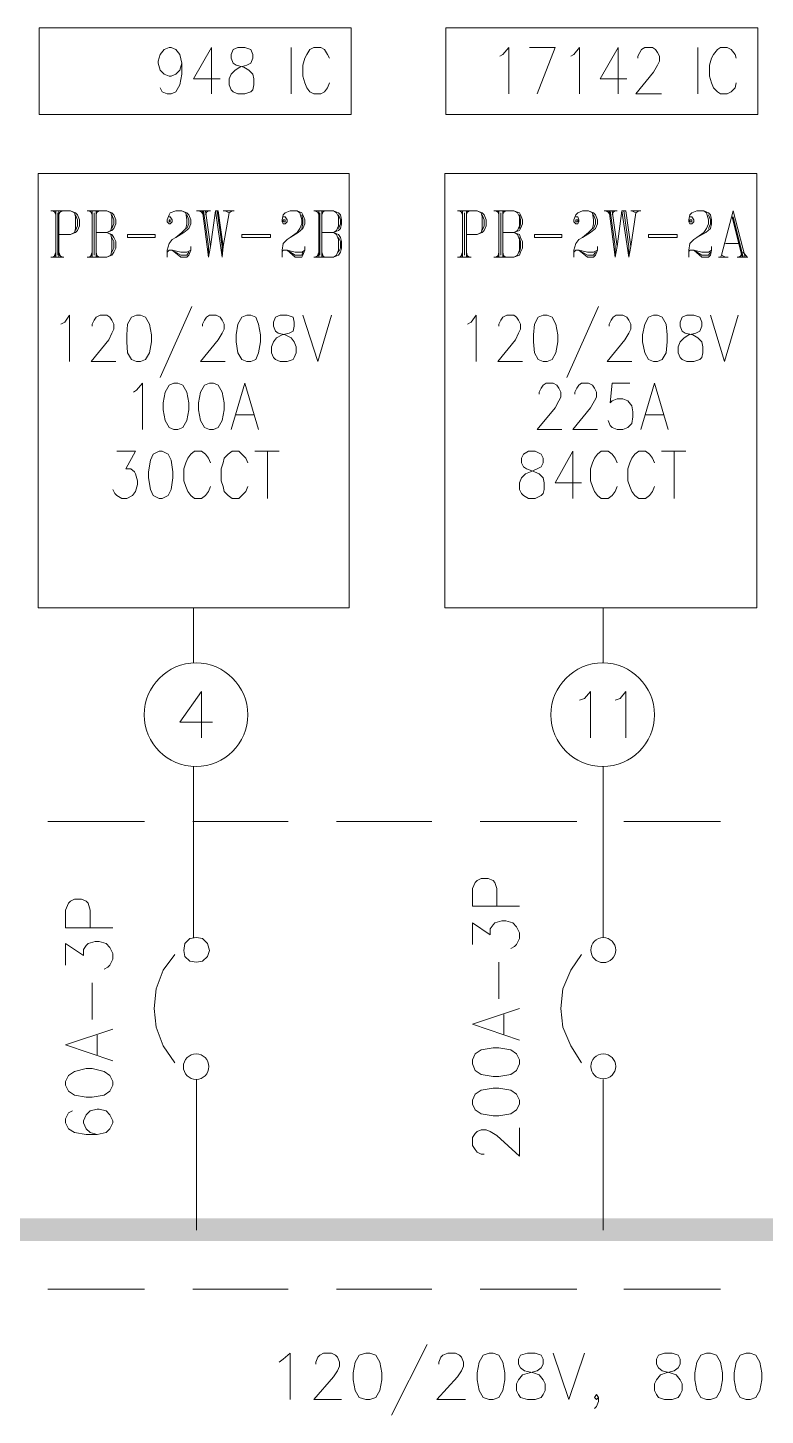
# Model space of a CAD drawing. Header units: inches. Extents: x 0.9 to 46, y 0.8 to 32.4.
# Drawn here: x 11.702 to 12.951, y 13.931 to 16.28 of the extents above; entities that cross this region are included whole.
import ezdxf

# ---------------------------------------------------------------- set-up
doc = ezdxf.new("R2010")
doc.units = ezdxf.units.IN
doc.header["$MEASUREMENT"] = 0
doc.layers.add('PDF_Geometry', color=7, linetype='Continuous')
doc.layers.add('PDF_Solid Fills', color=7, linetype='Continuous')

msp = doc.modelspace()

# ---------------------------------------------------------------- linework, layer by layer
at = {"layer": 'PDF_Geometry', "lineweight": 9}
for points in [[(11.7215, 16.2797), (12.2498, 16.2797), (12.2498, 16.1331), (11.7215, 16.1331)], [(12.4098, 16.2797), (12.9381, 16.2797), (12.9381, 16.1331), (12.4098, 16.1331)], [(12.0581, 16.2464), (12.0498, 16.243), (12.0464, 16.2347), (12.0464, 16.228), (12.0498, 16.2197), (12.0548, 16.2164), (12.0681, 16.213), (12.0764, 16.208), (12.0831, 16.2014), (12.0848, 16.193), (12.0848, 16.183), (12.0831, 16.1747), (12.0798, 16.1714), (12.0698, 16.1681), (12.0581, 16.1681), (12.0498, 16.1714), (12.0464, 16.1747), (12.0431, 16.183), (12.0431, 16.193), (12.0464, 16.2014), (12.0531, 16.208), (12.0614, 16.213), (12.0731, 16.2164), (12.0798, 16.2197), (12.0831, 16.228), (12.0831, 16.2347), (12.0798, 16.243), (12.0698, 16.2464)], [(11.7198, 16.033), (11.7198, 15.2981), (12.2464, 15.2981), (12.2464, 16.033)], [(12.4081, 16.033), (12.4081, 15.2981), (12.9364, 15.2981), (12.9364, 16.033)], [(11.9414, 15.9514), (11.9431, 15.9514), (11.9431, 15.9547), (11.9414, 15.9547)], [(12.1348, 15.9514), (12.1381, 15.9514), (12.1381, 15.9547), (12.1348, 15.9547)], [(12.6298, 15.9514), (12.6331, 15.9514), (12.6331, 15.9547), (12.6298, 15.9547)], [(12.8231, 15.9514), (12.8264, 15.9514), (12.8264, 15.9547), (12.8231, 15.9547)], [(11.9181, 15.9247), (11.8714, 15.9247), (11.8714, 15.9297), (11.9181, 15.9297)], [(12.1131, 15.9247), (12.0648, 15.9247), (12.0648, 15.9297), (12.1131, 15.9297)], [(12.6065, 15.9247), (12.5598, 15.9247), (12.5598, 15.9297), (12.6065, 15.9297)], [(12.8014, 15.9247), (12.7531, 15.9247), (12.7531, 15.9297), (12.8014, 15.9297)], [(11.8864, 15.793), (11.8781, 15.7897), (11.8714, 15.778), (11.8698, 15.7597), (11.8698, 15.748), (11.8714, 15.7297), (11.8781, 15.7181), (11.8864, 15.7147), (11.8931, 15.7147), (11.9015, 15.7181), (11.9081, 15.7297), (11.9115, 15.748), (11.9115, 15.7597), (11.9081, 15.778), (11.9015, 15.7897), (11.8931, 15.793)], [(12.0731, 15.793), (12.0648, 15.7897), (12.0581, 15.778), (12.0548, 15.7597), (12.0548, 15.748), (12.0581, 15.7297), (12.0648, 15.7181), (12.0731, 15.7147), (12.0798, 15.7147), (12.0881, 15.7181), (12.0931, 15.7297), (12.0964, 15.748), (12.0964, 15.7597), (12.0931, 15.778), (12.0881, 15.7897), (12.0798, 15.793)], [(12.1298, 15.793), (12.1215, 15.7897), (12.1181, 15.7814), (12.1181, 15.7747), (12.1215, 15.7664), (12.1264, 15.763), (12.1381, 15.7597), (12.1481, 15.7547), (12.1531, 15.748), (12.1565, 15.7397), (12.1565, 15.7297), (12.1531, 15.7214), (12.1514, 15.7181), (12.1414, 15.7147), (12.1298, 15.7147), (12.1215, 15.7181), (12.1181, 15.7214), (12.1148, 15.7297), (12.1148, 15.7397), (12.1181, 15.748), (12.1231, 15.7547), (12.1331, 15.7597), (12.1448, 15.763), (12.1514, 15.7664), (12.1531, 15.7747), (12.1531, 15.7814), (12.1514, 15.7897), (12.1414, 15.793)], [(12.5748, 15.793), (12.5664, 15.7897), (12.5598, 15.778), (12.5581, 15.7597), (12.5581, 15.748), (12.5598, 15.7297), (12.5664, 15.7181), (12.5748, 15.7147), (12.5814, 15.7147), (12.5898, 15.7181), (12.5964, 15.7297), (12.5998, 15.748), (12.5998, 15.7597), (12.5964, 15.778), (12.5898, 15.7897), (12.5814, 15.793)], [(12.7614, 15.793), (12.7531, 15.7897), (12.7465, 15.778), (12.7431, 15.7597), (12.7431, 15.748), (12.7465, 15.7297), (12.7531, 15.7181), (12.7614, 15.7147), (12.7681, 15.7147), (12.7764, 15.7181), (12.7831, 15.7297), (12.7848, 15.748), (12.7848, 15.7597), (12.7831, 15.778), (12.7764, 15.7897), (12.7681, 15.793)], [(12.8181, 15.793), (12.8098, 15.7897), (12.8064, 15.7814), (12.8064, 15.7747), (12.8098, 15.7664), (12.8148, 15.763), (12.8281, 15.7597), (12.8364, 15.7547), (12.8431, 15.748), (12.8448, 15.7397), (12.8448, 15.7297), (12.8431, 15.7214), (12.8398, 15.7181), (12.8298, 15.7147), (12.8181, 15.7147), (12.8098, 15.7181), (12.8064, 15.7214), (12.8031, 15.7297), (12.8031, 15.7397), (12.8064, 15.748), (12.8131, 15.7547), (12.8214, 15.7597), (12.8331, 15.763), (12.8398, 15.7664), (12.8431, 15.7747), (12.8431, 15.7814), (12.8398, 15.7897), (12.8298, 15.793)], [(11.9498, 15.678), (11.9414, 15.6747), (11.9348, 15.6631), (11.9315, 15.6447), (11.9315, 15.6331), (11.9348, 15.6147), (11.9414, 15.603), (11.9498, 15.5997), (11.9564, 15.5997), (11.9648, 15.603), (11.9714, 15.6147), (11.9748, 15.6331), (11.9748, 15.6447), (11.9714, 15.6631), (11.9648, 15.6747), (11.9564, 15.678)], [(12.0098, 15.678), (12.0015, 15.6747), (11.9948, 15.6631), (11.9914, 15.6447), (11.9914, 15.6331), (11.9948, 15.6147), (12.0015, 15.603), (12.0098, 15.5997), (12.0165, 15.5997), (12.0248, 15.603), (12.0314, 15.6147), (12.0348, 15.6331), (12.0348, 15.6447), (12.0314, 15.6631), (12.0248, 15.6747), (12.0165, 15.678)], [(11.9248, 15.5631), (11.9148, 15.5581), (11.9098, 15.5481), (11.9064, 15.5281), (11.9064, 15.518), (11.9098, 15.498), (11.9148, 15.488), (11.9248, 15.483), (11.9298, 15.483), (11.9398, 15.488), (11.9448, 15.498), (11.9481, 15.518), (11.9481, 15.5281), (11.9448, 15.5481), (11.9398, 15.5581), (11.9298, 15.5631)], [(12.5498, 15.5631), (12.5414, 15.5581), (12.5381, 15.5514), (12.5381, 15.5431), (12.5414, 15.5364), (12.5464, 15.5331), (12.5598, 15.5281), (12.5681, 15.5247), (12.5748, 15.518), (12.5764, 15.5097), (12.5764, 15.498), (12.5748, 15.4914), (12.5714, 15.488), (12.5614, 15.483), (12.5498, 15.483), (12.5414, 15.488), (12.5381, 15.4914), (12.5348, 15.498), (12.5348, 15.5097), (12.5381, 15.518), (12.5448, 15.5247), (12.5531, 15.5281), (12.5648, 15.5331), (12.5714, 15.5364), (12.5748, 15.5431), (12.5748, 15.5514), (12.5714, 15.5581), (12.5614, 15.5631)], [(11.9881, 14.7397), (11.9764, 14.7381), (11.9681, 14.7297), (11.9665, 14.7181), (11.9681, 14.7081), (11.9764, 14.6997), (11.9881, 14.6981), (11.9981, 14.6997), (12.0065, 14.7081), (12.0098, 14.7181), (12.0065, 14.7297), (11.9981, 14.7381)], [(12.4548, 14.5264), (12.4598, 14.5147), (12.4698, 14.5081), (12.4898, 14.5047), (12.4998, 14.5047), (12.5198, 14.5081), (12.5298, 14.5147), (12.5348, 14.5264), (12.5348, 14.5331), (12.5298, 14.5431), (12.5198, 14.5497), (12.4998, 14.5531), (12.4898, 14.5531), (12.4698, 14.5497), (12.4598, 14.5431), (12.4548, 14.5331)], [(11.7664, 14.4898), (11.7714, 14.4797), (11.7815, 14.4731), (11.8014, 14.4697), (11.8115, 14.4697), (11.8315, 14.4731), (11.8415, 14.4797), (11.8465, 14.4898), (11.8465, 14.4964), (11.8415, 14.5064), (11.8315, 14.5131), (11.8115, 14.5181), (11.8014, 14.5181), (11.7815, 14.5131), (11.7714, 14.5064), (11.7664, 14.4964)], [(12.4548, 14.4581), (12.4598, 14.4481), (12.4698, 14.4414), (12.4898, 14.4381), (12.4998, 14.4381), (12.5198, 14.4414), (12.5298, 14.4481), (12.5348, 14.4581), (12.5348, 14.4647), (12.5298, 14.4747), (12.5198, 14.4814), (12.4998, 14.4847), (12.4898, 14.4847), (12.4698, 14.4814), (12.4598, 14.4747), (12.4548, 14.4647)], [(12.2748, 14.0364), (12.2631, 14.0331), (12.2564, 14.0214), (12.2531, 14.0031), (12.2531, 13.9914), (12.2564, 13.9731), (12.2631, 13.9614), (12.2748, 13.9581), (12.2814, 13.9581), (12.2914, 13.9614), (12.2981, 13.9731), (12.3014, 13.9914), (12.3014, 14.0031), (12.2981, 14.0214), (12.2914, 14.0331), (12.2814, 14.0364)], [(12.4831, 14.0364), (12.4731, 14.0331), (12.4665, 14.0214), (12.4631, 14.0031), (12.4631, 13.9914), (12.4665, 13.9731), (12.4731, 13.9614), (12.4831, 13.9581), (12.4898, 13.9581), (12.4998, 13.9614), (12.5064, 13.9731), (12.5098, 13.9914), (12.5098, 14.0031), (12.5064, 14.0214), (12.4998, 14.0331), (12.4898, 14.0364)], [(12.5481, 14.0364), (12.5364, 14.0331), (12.5331, 14.0264), (12.5331, 14.0181), (12.5364, 14.0114), (12.5431, 14.0064), (12.5581, 14.0031), (12.5681, 13.9997), (12.5748, 13.9914), (12.5781, 13.9847), (12.5781, 13.9731), (12.5748, 13.9664), (12.5714, 13.9614), (12.5614, 13.9581), (12.5481, 13.9581), (12.5364, 13.9614), (12.5331, 13.9664), (12.5298, 13.9731), (12.5298, 13.9847), (12.5331, 13.9914), (12.5398, 13.9997), (12.5514, 14.0031), (12.5648, 14.0064), (12.5714, 14.0114), (12.5748, 14.0181), (12.5748, 14.0264), (12.5714, 14.0331), (12.5614, 14.0364)], [(12.7798, 14.0364), (12.7698, 14.0331), (12.7664, 14.0264), (12.7664, 14.0181), (12.7698, 14.0114), (12.7764, 14.0064), (12.7898, 14.0031), (12.7998, 13.9997), (12.8064, 13.9914), (12.8098, 13.9847), (12.8098, 13.9731), (12.8064, 13.9664), (12.8031, 13.9614), (12.7931, 13.9581), (12.7798, 13.9581), (12.7698, 13.9614), (12.7664, 13.9664), (12.7631, 13.9731), (12.7631, 13.9847), (12.7664, 13.9914), (12.7731, 13.9997), (12.7831, 14.0031), (12.7964, 14.0064), (12.8031, 14.0114), (12.8064, 14.0181), (12.8064, 14.0264), (12.8031, 14.0331), (12.7931, 14.0364)], [(12.8514, 14.0364), (12.8414, 14.0331), (12.8348, 14.0214), (12.8315, 14.0031), (12.8315, 13.9914), (12.8348, 13.9731), (12.8414, 13.9614), (12.8514, 13.9581), (12.8581, 13.9581), (12.8681, 13.9614), (12.8747, 13.9731), (12.8781, 13.9914), (12.8781, 14.0031), (12.8747, 14.0214), (12.8681, 14.0331), (12.8581, 14.0364)], [(12.9181, 14.0364), (12.9081, 14.0331), (12.9014, 14.0214), (12.8981, 14.0031), (12.8981, 13.9914), (12.9014, 13.9731), (12.9081, 13.9614), (12.9181, 13.9581), (12.9248, 13.9581), (12.9348, 13.9614), (12.9414, 13.9731), (12.9448, 13.9914), (12.9448, 14.0031), (12.9414, 14.0214), (12.9348, 14.0331), (12.9248, 14.0364)]]:
    msp.add_lwpolyline(points, close=True, dxfattribs=at)
for points in [[(11.9631, 16.2197), (11.9598, 16.208), (11.9531, 16.2014), (11.9448, 16.198), (11.9414, 16.198), (11.9331, 16.2014), (11.9264, 16.208), (11.9231, 16.2197), (11.9231, 16.223), (11.9264, 16.2347), (11.9331, 16.243), (11.9414, 16.2464), (11.9448, 16.2464), (11.9531, 16.243), (11.9598, 16.2347), (11.9631, 16.2197), (11.9631, 16.2014), (11.9598, 16.183), (11.9531, 16.1714), (11.9448, 16.1681), (11.9381, 16.1681), (11.9298, 16.1714), (11.9264, 16.178)], [(12.0131, 16.1681), (12.0131, 16.2464), (11.9831, 16.193), (12.0281, 16.193)], [(12.1481, 16.2464), (12.1481, 16.1681)], [(12.2131, 16.228), (12.2098, 16.2347), (12.2048, 16.243), (12.1981, 16.2464), (12.1864, 16.2464), (12.1798, 16.243), (12.1748, 16.2347), (12.1715, 16.228), (12.1681, 16.2164), (12.1681, 16.198), (12.1715, 16.1864), (12.1748, 16.178), (12.1798, 16.1714), (12.1864, 16.1681), (12.1981, 16.1681), (12.2048, 16.1714), (12.2098, 16.178), (12.2131, 16.1864)], [(12.5015, 16.2314), (12.5064, 16.2347), (12.5164, 16.2464), (12.5164, 16.1681)], [(12.5648, 16.1681), (12.5948, 16.2464), (12.5514, 16.2464)], [(12.6215, 16.2314), (12.6264, 16.2347), (12.6364, 16.2464), (12.6364, 16.1681)], [(12.7014, 16.1681), (12.7014, 16.2464), (12.6714, 16.193), (12.7164, 16.193)], [(12.7348, 16.228), (12.7348, 16.2314), (12.7381, 16.238), (12.7414, 16.243), (12.7465, 16.2464), (12.7598, 16.2464), (12.7648, 16.243), (12.7681, 16.238), (12.7714, 16.2314), (12.7714, 16.223), (12.7681, 16.2164), (12.7614, 16.2047), (12.7314, 16.1681), (12.7748, 16.1681)], [(12.8364, 16.2464), (12.8364, 16.1681)], [(12.9014, 16.228), (12.8998, 16.2347), (12.8931, 16.243), (12.8864, 16.2464), (12.8747, 16.2464), (12.8698, 16.243), (12.8631, 16.2347), (12.8598, 16.228), (12.8564, 16.2164), (12.8564, 16.198), (12.8598, 16.1864), (12.8631, 16.178), (12.8698, 16.1714), (12.8747, 16.1681), (12.8864, 16.1681), (12.8931, 16.1714), (12.8998, 16.178), (12.9014, 16.1864)], [(11.7415, 15.9697), (11.7748, 15.9697), (11.7831, 15.9664), (11.7864, 15.9631), (11.7898, 15.9547), (11.7898, 15.9447), (11.7864, 15.9364), (11.7831, 15.933), (11.7748, 15.9297), (11.7548, 15.9297)], [(11.7448, 15.9697), (11.7498, 15.9664)], [(11.7465, 15.9697), (11.7498, 15.9631)], [(11.7498, 15.9697), (11.7498, 15.8914)], [(11.7548, 15.9697), (11.7548, 15.8914)], [(11.7581, 15.9697), (11.7548, 15.9631)], [(11.7615, 15.9697), (11.7548, 15.9664)], [(11.7748, 15.9697), (11.7815, 15.9664), (11.7831, 15.9597), (11.7831, 15.9397), (11.7815, 15.933), (11.7748, 15.9297)], [(11.8031, 15.9697), (11.8364, 15.9697), (11.8448, 15.9664), (11.8481, 15.9631), (11.8514, 15.9547), (11.8514, 15.948), (11.8481, 15.9397), (11.8448, 15.9364), (11.8364, 15.933), (11.8448, 15.9297), (11.8481, 15.9247), (11.8514, 15.918), (11.8514, 15.9064), (11.8481, 15.8997), (11.8448, 15.8947), (11.8364, 15.8914), (11.8031, 15.8914)], [(11.8065, 15.9697), (11.8115, 15.9664)], [(11.8081, 15.9697), (11.8115, 15.9631)], [(11.8115, 15.9697), (11.8115, 15.8914)], [(11.8181, 15.9697), (11.8181, 15.8914)], [(11.8364, 15.9697), (11.8431, 15.9664), (11.8448, 15.9597), (11.8448, 15.9447), (11.8431, 15.9364), (11.8364, 15.933), (11.8181, 15.933)], [(11.8198, 15.9697), (11.8181, 15.9631)], [(11.8231, 15.9697), (11.8181, 15.9664)], [(11.9414, 15.9597), (11.9431, 15.9597), (11.9465, 15.9547), (11.9465, 15.9514), (11.9431, 15.948), (11.9414, 15.948), (11.9381, 15.9514), (11.9381, 15.9547), (11.9414, 15.9631), (11.9431, 15.9664), (11.9531, 15.9697), (11.9631, 15.9697), (11.9714, 15.9664), (11.9748, 15.9631), (11.9781, 15.9547), (11.9781, 15.948), (11.9748, 15.9397), (11.9665, 15.933), (11.9531, 15.9247), (11.9465, 15.9214), (11.9414, 15.9147), (11.9381, 15.903), (11.9381, 15.8914)], [(11.9631, 15.9697), (11.9698, 15.9664), (11.9714, 15.9547), (11.9714, 15.948), (11.9698, 15.9397), (11.9631, 15.933), (11.9531, 15.9247)], [(11.9881, 15.9697), (12.0114, 15.9697)], [(11.9914, 15.9697), (11.9998, 15.9664)], [(11.9948, 15.9697), (11.9998, 15.9631)], [(11.9981, 15.9697), (12.0081, 15.8914), (12.0081, 15.9097), (11.9998, 15.9697)], [(12.0031, 15.9697), (12.0114, 15.9097), (12.0198, 15.9697), (12.0314, 15.8914), (12.0314, 15.9097), (12.0231, 15.9697)], [(12.0065, 15.9697), (12.0031, 15.9631)], [(12.0081, 15.9697), (12.0031, 15.9664)], [(12.0198, 15.9697), (12.0248, 15.9697), (12.0331, 15.9097), (12.0431, 15.9664)], [(12.0331, 15.9697), (12.0515, 15.9697)], [(12.0365, 15.9697), (12.0431, 15.9664), (12.0481, 15.9697)], [(12.1348, 15.9597), (12.1381, 15.9597), (12.1414, 15.9547), (12.1414, 15.9514), (12.1381, 15.948), (12.1348, 15.948), (12.1331, 15.9514), (12.1331, 15.9547), (12.1348, 15.9631), (12.1381, 15.9664), (12.1464, 15.9697), (12.1581, 15.9697), (12.1664, 15.9664), (12.1681, 15.9631), (12.1715, 15.9547), (12.1715, 15.948), (12.1681, 15.9397), (12.1598, 15.933), (12.1464, 15.9247), (12.1414, 15.9214), (12.1348, 15.9147), (12.1331, 15.903), (12.1331, 15.8914)], [(12.1581, 15.9697), (12.1631, 15.9664), (12.1664, 15.9547), (12.1664, 15.948), (12.1631, 15.9397), (12.1581, 15.933), (12.1464, 15.9247)], [(12.1864, 15.9697), (12.2198, 15.9697), (12.2281, 15.9664), (12.2315, 15.9631), (12.2331, 15.9547), (12.2331, 15.948), (12.2315, 15.9397), (12.2281, 15.9364), (12.2198, 15.933), (12.2281, 15.9297), (12.2315, 15.9247), (12.2331, 15.918), (12.2331, 15.9064), (12.2315, 15.8997), (12.2281, 15.8947), (12.2198, 15.8914), (12.1864, 15.8914)], [(12.1881, 15.9697), (12.1948, 15.9664)], [(12.1915, 15.9697), (12.1948, 15.9631)], [(12.1948, 15.9697), (12.1948, 15.8914)], [(12.1998, 15.9697), (12.1998, 15.8914)], [(12.2198, 15.9697), (12.2248, 15.9664), (12.2281, 15.9597), (12.2281, 15.9447), (12.2248, 15.9364), (12.2198, 15.933), (12.1998, 15.933)], [(12.2031, 15.9697), (12.1998, 15.9631)], [(12.2048, 15.9697), (12.1998, 15.9664)], [(12.4298, 15.9697), (12.4631, 15.9697), (12.4714, 15.9664), (12.4748, 15.9631), (12.4781, 15.9547), (12.4781, 15.9447), (12.4748, 15.9364), (12.4714, 15.933), (12.4631, 15.9297), (12.4448, 15.9297)], [(12.4331, 15.9697), (12.4381, 15.9664)], [(12.4348, 15.9697), (12.4381, 15.9631)], [(12.4381, 15.9697), (12.4381, 15.8914)], [(12.4448, 15.9697), (12.4448, 15.8914)], [(12.4464, 15.9697), (12.4448, 15.9631)], [(12.4498, 15.9697), (12.4448, 15.9664)], [(12.4631, 15.9697), (12.4698, 15.9664), (12.4714, 15.9597), (12.4714, 15.9397), (12.4698, 15.933), (12.4631, 15.9297)], [(12.4914, 15.9697), (12.5248, 15.9697), (12.5348, 15.9664), (12.5364, 15.9631), (12.5398, 15.9547), (12.5398, 15.948), (12.5364, 15.9397), (12.5348, 15.9364), (12.5248, 15.933), (12.5348, 15.9297), (12.5364, 15.9247), (12.5398, 15.918), (12.5398, 15.9064), (12.5364, 15.8997), (12.5348, 15.8947), (12.5248, 15.8914), (12.4914, 15.8914)], [(12.4948, 15.9697), (12.4998, 15.9664)], [(12.4981, 15.9697), (12.4998, 15.9631)], [(12.4998, 15.9697), (12.4998, 15.8914)], [(12.5064, 15.9697), (12.5064, 15.8914)], [(12.5248, 15.9697), (12.5314, 15.9664), (12.5348, 15.9597), (12.5348, 15.9447), (12.5314, 15.9364), (12.5248, 15.933), (12.5064, 15.933)], [(12.5081, 15.9697), (12.5064, 15.9631)], [(12.5114, 15.9697), (12.5064, 15.9664)], [(12.6298, 15.9597), (12.6331, 15.9597), (12.6348, 15.9547), (12.6348, 15.9514), (12.6331, 15.948), (12.6298, 15.948), (12.6264, 15.9514), (12.6264, 15.9547), (12.6298, 15.9631), (12.6331, 15.9664), (12.6415, 15.9697), (12.6514, 15.9697), (12.6598, 15.9664), (12.6631, 15.9631), (12.6664, 15.9547), (12.6664, 15.948), (12.6631, 15.9397), (12.6548, 15.933), (12.6415, 15.9247), (12.6348, 15.9214), (12.6298, 15.9147), (12.6264, 15.903), (12.6264, 15.8914)], [(12.6514, 15.9697), (12.6581, 15.9664), (12.6598, 15.9547), (12.6598, 15.948), (12.6581, 15.9397), (12.6514, 15.933), (12.6415, 15.9247)], [(12.6781, 15.9697), (12.6998, 15.9697)], [(12.6798, 15.9697), (12.6881, 15.9664)], [(12.6831, 15.9697), (12.6881, 15.9631)], [(12.6864, 15.9697), (12.6964, 15.8914), (12.6964, 15.9097), (12.6881, 15.9697)], [(12.6915, 15.9697), (12.6998, 15.9097), (12.7081, 15.9697), (12.7198, 15.8914), (12.7198, 15.9097), (12.7114, 15.9697)], [(12.6948, 15.9697), (12.6915, 15.9631)], [(12.6964, 15.9697), (12.6915, 15.9664)], [(12.7081, 15.9697), (12.7148, 15.9697), (12.7231, 15.9097), (12.7314, 15.9664)], [(12.7231, 15.9697), (12.7398, 15.9697)], [(12.7248, 15.9697), (12.7314, 15.9664), (12.7364, 15.9697)], [(12.8231, 15.9597), (12.8264, 15.9597), (12.8298, 15.9547), (12.8298, 15.9514), (12.8264, 15.948), (12.8231, 15.948), (12.8214, 15.9514), (12.8214, 15.9547), (12.8231, 15.9631), (12.8264, 15.9664), (12.8348, 15.9697), (12.8464, 15.9697), (12.8548, 15.9664), (12.8581, 15.9631), (12.8598, 15.9547), (12.8598, 15.948), (12.8581, 15.9397), (12.8498, 15.933), (12.8348, 15.9247), (12.8298, 15.9214), (12.8231, 15.9147), (12.8214, 15.903), (12.8214, 15.8914)], [(12.8464, 15.9697), (12.8514, 15.9664), (12.8548, 15.9547), (12.8548, 15.948), (12.8514, 15.9397), (12.8464, 15.933), (12.8348, 15.9247)], [(12.9164, 15.8914), (12.8964, 15.9697), (12.8764, 15.8947)], [(11.7531, 15.9664), (11.7531, 15.8947)], [(11.7831, 15.9631), (11.7864, 15.9547), (11.7864, 15.9447), (11.7831, 15.9364)], [(11.8148, 15.9664), (11.8148, 15.8947)], [(11.8448, 15.9631), (11.8481, 15.9547), (11.8481, 15.948), (11.8448, 15.9397)], [(11.9714, 15.9631), (11.9748, 15.9547), (11.9748, 15.948), (11.9714, 15.9397)], [(12.1664, 15.9631), (12.1681, 15.9547), (12.1681, 15.948), (12.1664, 15.9397)], [(12.1964, 15.9664), (12.1964, 15.8947)], [(12.2281, 15.9631), (12.2315, 15.9547), (12.2315, 15.948), (12.2281, 15.9397)], [(12.4414, 15.9664), (12.4414, 15.8947)], [(12.4714, 15.9631), (12.4748, 15.9547), (12.4748, 15.9447), (12.4714, 15.9364)], [(12.5031, 15.9664), (12.5031, 15.8947)], [(12.5348, 15.9631), (12.5364, 15.9547), (12.5364, 15.948), (12.5348, 15.9397)], [(12.6598, 15.9631), (12.6631, 15.9547), (12.6631, 15.948), (12.6598, 15.9397)], [(12.8548, 15.9631), (12.8581, 15.9547), (12.8581, 15.948), (12.8548, 15.9397)], [(12.8948, 15.9597), (12.9114, 15.8914)], [(12.8964, 15.9597), (12.9131, 15.8914)], [(11.8364, 15.933), (11.8431, 15.9297), (11.8448, 15.9214), (11.8448, 15.903), (11.8431, 15.8947), (11.8364, 15.8914)], [(11.8448, 15.9247), (11.8481, 15.918), (11.8481, 15.9064), (11.8448, 15.8997)], [(12.2198, 15.933), (12.2248, 15.9297), (12.2281, 15.9214), (12.2281, 15.903), (12.2248, 15.8947), (12.2198, 15.8914)], [(12.2281, 15.9247), (12.2315, 15.918), (12.2315, 15.9064), (12.2281, 15.8997)], [(12.5248, 15.933), (12.5314, 15.9297), (12.5348, 15.9214), (12.5348, 15.903), (12.5314, 15.8947), (12.5248, 15.8914)], [(12.5348, 15.9247), (12.5364, 15.918), (12.5364, 15.9064), (12.5348, 15.8997)], [(11.7498, 15.8997), (11.7465, 15.8914)], [(11.7548, 15.8997), (11.7581, 15.8914)], [(11.8115, 15.8997), (11.8081, 15.8914)], [(11.8181, 15.8997), (11.8198, 15.8914)], [(11.9381, 15.8997), (11.9414, 15.903), (11.9465, 15.903), (11.9614, 15.8997), (11.9714, 15.8997), (11.9781, 15.903)], [(11.9781, 15.9097), (11.9781, 15.903), (11.9748, 15.8947), (11.9714, 15.8914), (11.9614, 15.8914), (11.9465, 15.903), (11.9614, 15.8947), (11.9714, 15.8947), (11.9748, 15.8997)], [(12.0114, 15.9097), (12.0081, 15.8914)], [(12.0331, 15.9097), (12.0314, 15.8914)], [(12.1331, 15.8997), (12.1348, 15.903), (12.1414, 15.903), (12.1548, 15.8997), (12.1664, 15.8997), (12.1715, 15.903)], [(12.1715, 15.9097), (12.1715, 15.903), (12.1681, 15.8947), (12.1664, 15.8914), (12.1548, 15.8914), (12.1414, 15.903), (12.1548, 15.8947), (12.1664, 15.8947), (12.1681, 15.8997)], [(12.1948, 15.8997), (12.1915, 15.8914)], [(12.1998, 15.8997), (12.2031, 15.8914)], [(12.4381, 15.8997), (12.4348, 15.8914)], [(12.4448, 15.8997), (12.4464, 15.8914)], [(12.4998, 15.8997), (12.4981, 15.8914)], [(12.5064, 15.8997), (12.5081, 15.8914)], [(12.6264, 15.8997), (12.6298, 15.903), (12.6348, 15.903), (12.6498, 15.8997), (12.6598, 15.8997), (12.6664, 15.903)], [(12.6664, 15.9097), (12.6664, 15.903), (12.6631, 15.8947), (12.6598, 15.8914), (12.6498, 15.8914), (12.6348, 15.903), (12.6498, 15.8947), (12.6598, 15.8947), (12.6631, 15.8997)], [(12.6998, 15.9097), (12.6964, 15.8914)], [(12.7231, 15.9097), (12.7198, 15.8914)], [(12.8214, 15.8997), (12.8231, 15.903), (12.8298, 15.903), (12.8431, 15.8997), (12.8548, 15.8997), (12.8598, 15.903)], [(12.8598, 15.9097), (12.8598, 15.903), (12.8581, 15.8947), (12.8548, 15.8914), (12.8431, 15.8914), (12.8298, 15.903), (12.8431, 15.8947), (12.8548, 15.8947), (12.8581, 15.8997)], [(12.8831, 15.9147), (12.9081, 15.9147)], [(12.9114, 15.8997), (12.9081, 15.8914)], [(12.9131, 15.8997), (12.9198, 15.8914)], [(11.7415, 15.8914), (11.7631, 15.8914)], [(11.7498, 15.8947), (11.7448, 15.8914)], [(11.7548, 15.8947), (11.7615, 15.8914)], [(11.8115, 15.8947), (11.8065, 15.8914)], [(11.8181, 15.8947), (11.8231, 15.8914)], [(12.1948, 15.8947), (12.1881, 15.8914)], [(12.1998, 15.8947), (12.2048, 15.8914)], [(12.4298, 15.8914), (12.4531, 15.8914)], [(12.4381, 15.8947), (12.4331, 15.8914)], [(12.4448, 15.8947), (12.4498, 15.8914)], [(12.4998, 15.8947), (12.4948, 15.8914)], [(12.5064, 15.8947), (12.5114, 15.8914)], [(12.8714, 15.8914), (12.8881, 15.8914)], [(12.8747, 15.8914), (12.8764, 15.8947), (12.8831, 15.8914)], [(12.9031, 15.8914), (12.9214, 15.8914)], [(12.9114, 15.8947), (12.9048, 15.8914)], [(11.9798, 15.808), (11.9264, 15.688)], [(12.6681, 15.808), (12.6148, 15.688)], [(11.7581, 15.778), (11.7648, 15.7814), (11.7731, 15.793), (11.7731, 15.7147)], [(11.8115, 15.7747), (11.8115, 15.778), (11.8148, 15.7847), (11.8181, 15.7897), (11.8248, 15.793), (11.8364, 15.793), (11.8415, 15.7897), (11.8448, 15.7847), (11.8481, 15.778), (11.8481, 15.7697), (11.8448, 15.763), (11.8398, 15.7514), (11.8098, 15.7147), (11.8514, 15.7147)], [(11.9981, 15.7747), (11.9981, 15.778), (12.0015, 15.7847), (12.0048, 15.7897), (12.0098, 15.793), (12.0214, 15.793), (12.0281, 15.7897), (12.0314, 15.7847), (12.0348, 15.778), (12.0348, 15.7697), (12.0314, 15.763), (12.0248, 15.7514), (11.9948, 15.7147), (12.0365, 15.7147)], [(12.1681, 15.793), (12.1931, 15.7147), (12.2164, 15.793)], [(12.4464, 15.778), (12.4531, 15.7814), (12.4614, 15.793), (12.4614, 15.7147)], [(12.4998, 15.7747), (12.4998, 15.778), (12.5031, 15.7847), (12.5064, 15.7897), (12.5131, 15.793), (12.5248, 15.793), (12.5298, 15.7897), (12.5331, 15.7847), (12.5364, 15.778), (12.5364, 15.7697), (12.5331, 15.763), (12.5281, 15.7514), (12.4981, 15.7147), (12.5398, 15.7147)], [(12.6864, 15.7747), (12.6864, 15.778), (12.6898, 15.7847), (12.6931, 15.7897), (12.6981, 15.793), (12.7098, 15.793), (12.7164, 15.7897), (12.7198, 15.7847), (12.7231, 15.778), (12.7231, 15.7697), (12.7198, 15.763), (12.7131, 15.7514), (12.6831, 15.7147), (12.7248, 15.7147)], [(12.8581, 15.793), (12.8814, 15.7147), (12.9048, 15.793)], [(11.8815, 15.6631), (11.8864, 15.6664), (11.8965, 15.678), (11.8965, 15.5997)], [(12.0464, 15.5997), (12.0698, 15.678), (12.0931, 15.5997)], [(12.5681, 15.6597), (12.5681, 15.6631), (12.5714, 15.6697), (12.5748, 15.6747), (12.5798, 15.678), (12.5914, 15.678), (12.5981, 15.6747), (12.6014, 15.6697), (12.6048, 15.6631), (12.6048, 15.6547), (12.6014, 15.6481), (12.5948, 15.6364), (12.5648, 15.5997), (12.6065, 15.5997)], [(12.6281, 15.6597), (12.6281, 15.6631), (12.6314, 15.6697), (12.6348, 15.6747), (12.6398, 15.678), (12.6514, 15.678), (12.6581, 15.6747), (12.6614, 15.6697), (12.6648, 15.6631), (12.6648, 15.6547), (12.6614, 15.6481), (12.6548, 15.6364), (12.6248, 15.5997), (12.6664, 15.5997)], [(12.7214, 15.678), (12.6915, 15.678), (12.6881, 15.6447), (12.6915, 15.6481), (12.6998, 15.6514), (12.7098, 15.6514), (12.7181, 15.6481), (12.7248, 15.6397), (12.7265, 15.6297), (12.7265, 15.6214), (12.7248, 15.6097), (12.7181, 15.603), (12.7098, 15.5997), (12.6998, 15.5997), (12.6915, 15.603), (12.6881, 15.6064), (12.6848, 15.6147)], [(12.7398, 15.5997), (12.7631, 15.678), (12.7864, 15.5997)], [(12.0548, 15.6247), (12.0848, 15.6247)], [(12.7481, 15.6247), (12.7781, 15.6247)], [(11.8531, 15.5631), (11.8848, 15.5631), (11.8681, 15.5331), (11.8765, 15.5331), (11.8831, 15.5281), (11.8848, 15.5247), (11.8881, 15.5131), (11.8881, 15.5064), (11.8848, 15.4947), (11.8798, 15.488), (11.8698, 15.483), (11.8615, 15.483), (11.8531, 15.488), (11.8498, 15.4914), (11.8465, 15.498)], [(12.0114, 15.5431), (12.0081, 15.5514), (12.0031, 15.5581), (11.9964, 15.5631), (11.9848, 15.5631), (11.9781, 15.5581), (11.9731, 15.5514), (11.9698, 15.5431), (11.9665, 15.5331), (11.9665, 15.5131), (11.9698, 15.503), (11.9731, 15.4947), (11.9781, 15.488), (11.9848, 15.483), (11.9964, 15.483), (12.0031, 15.488), (12.0081, 15.4947), (12.0114, 15.503)], [(12.0748, 15.5431), (12.0715, 15.5514), (12.0648, 15.5581), (12.0598, 15.5631), (12.0481, 15.5631), (12.0414, 15.5581), (12.0348, 15.5514), (12.0331, 15.5431), (12.0298, 15.5331), (12.0298, 15.5131), (12.0331, 15.503), (12.0348, 15.4947), (12.0414, 15.488), (12.0481, 15.483), (12.0598, 15.483), (12.0648, 15.488), (12.0715, 15.4947), (12.0748, 15.503)], [(12.0865, 15.5631), (12.1281, 15.5631)], [(12.1081, 15.5631), (12.1081, 15.483)], [(12.6248, 15.483), (12.6248, 15.5631), (12.5948, 15.5097), (12.6398, 15.5097)], [(12.6998, 15.5431), (12.6964, 15.5514), (12.6915, 15.5581), (12.6848, 15.5631), (12.6731, 15.5631), (12.6664, 15.5581), (12.6614, 15.5514), (12.6581, 15.5431), (12.6548, 15.5331), (12.6548, 15.5131), (12.6581, 15.503), (12.6614, 15.4947), (12.6664, 15.488), (12.6731, 15.483), (12.6848, 15.483), (12.6915, 15.488), (12.6964, 15.4947), (12.6998, 15.503)], [(12.7631, 15.5431), (12.7598, 15.5514), (12.7548, 15.5581), (12.7481, 15.5631), (12.7364, 15.5631), (12.7298, 15.5581), (12.7248, 15.5514), (12.7214, 15.5431), (12.7181, 15.5331), (12.7181, 15.5131), (12.7214, 15.503), (12.7248, 15.4947), (12.7298, 15.488), (12.7364, 15.483), (12.7481, 15.483), (12.7548, 15.488), (12.7598, 15.4947), (12.7631, 15.503)], [(12.7748, 15.5631), (12.8164, 15.5631)], [(12.7964, 15.5631), (12.7964, 15.483)], [(11.9831, 15.2047), (11.9831, 15.2981)], [(12.6764, 15.2047), (12.6764, 15.2981)], [(11.9964, 15.0781), (11.9964, 15.1564), (11.9598, 15.1047), (12.0148, 15.1047)], [(12.6364, 15.1414), (12.6448, 15.1447), (12.6548, 15.1564), (12.6548, 15.0781)], [(12.6964, 15.1414), (12.7048, 15.1447), (12.7148, 15.1564), (12.7148, 15.0781)], [(11.9831, 14.7397), (11.9831, 15.0297)], [(12.6764, 14.7397), (12.6764, 15.0297)], [(11.7364, 14.9364), (11.8998, 14.9364)], [(11.9815, 14.9364), (12.1431, 14.9364)], [(12.2248, 14.9364), (12.3864, 14.9364)], [(12.4681, 14.9364), (12.6314, 14.9364)], [(12.7114, 14.9364), (12.8747, 14.9364)], [(12.5348, 14.7931), (12.4548, 14.7931), (12.4548, 14.8231), (12.4598, 14.8331), (12.4631, 14.8364), (12.4698, 14.8397), (12.4814, 14.8397), (12.4898, 14.8364), (12.4931, 14.8331), (12.4964, 14.8231), (12.4964, 14.7931)], [(11.8465, 14.7564), (11.7664, 14.7564), (11.7664, 14.7864), (11.7714, 14.7981), (11.7748, 14.8014), (11.7815, 14.8047), (11.7931, 14.8047), (11.8014, 14.8014), (11.8048, 14.7981), (11.8081, 14.7864), (11.8081, 14.7564)], [(12.4548, 14.7281), (12.4548, 14.7647), (12.4848, 14.7447), (12.4848, 14.7547), (12.4898, 14.7614), (12.4931, 14.7647), (12.5048, 14.7681), (12.5114, 14.7681), (12.5231, 14.7647), (12.5298, 14.758), (12.5348, 14.7481), (12.5348, 14.7381), (12.5298, 14.7281), (12.5264, 14.7247), (12.5198, 14.7214)], [(11.7664, 14.6931), (11.7664, 14.7297), (11.7965, 14.7097), (11.7965, 14.7197), (11.8014, 14.7264), (11.8048, 14.7297), (11.8164, 14.7331), (11.8231, 14.7331), (11.8348, 14.7297), (11.8415, 14.723), (11.8465, 14.7131), (11.8465, 14.7031), (11.8415, 14.6931), (11.8381, 14.6897), (11.8315, 14.6864)], [(11.9515, 14.7114), (11.9315, 14.6847), (11.9198, 14.6531), (11.9165, 14.6197), (11.9198, 14.5881), (11.9315, 14.5564), (11.9515, 14.5281)], [(12.6398, 14.7114), (12.6215, 14.6847), (12.6081, 14.6531), (12.6048, 14.6197), (12.6081, 14.5881), (12.6215, 14.5564), (12.6398, 14.5281)], [(12.4998, 14.6364), (12.4998, 14.6981)], [(11.8115, 14.6014), (11.8115, 14.6631)], [(12.5348, 14.5664), (12.4548, 14.5931), (12.5348, 14.6197)], [(12.5081, 14.5764), (12.5081, 14.6097)], [(11.8465, 14.5314), (11.7664, 14.5581), (11.8465, 14.5847)], [(11.8198, 14.5414), (11.8198, 14.5747)], [(11.9881, 14.4997), (11.9881, 14.2447)], [(12.6764, 14.4997), (12.6764, 14.2447)], [(11.7781, 14.4464), (11.7714, 14.4431), (11.7664, 14.4331), (11.7664, 14.4264), (11.7714, 14.4164), (11.7815, 14.4097), (11.8014, 14.4064), (11.8198, 14.4064), (11.8348, 14.4097), (11.8415, 14.4164), (11.8465, 14.4264), (11.8465, 14.4297), (11.8415, 14.4397), (11.8348, 14.4464), (11.8231, 14.4497), (11.8198, 14.4497), (11.8081, 14.4464), (11.8014, 14.4397), (11.7965, 14.4297), (11.7965, 14.4264), (11.8014, 14.4164), (11.8081, 14.4097), (11.8198, 14.4064)], [(12.4748, 14.3731), (12.4698, 14.3731), (12.4631, 14.3764), (12.4598, 14.3814), (12.4548, 14.3881), (12.4548, 14.4014), (12.4598, 14.4081), (12.4631, 14.4114), (12.4698, 14.4147), (12.4781, 14.4147), (12.4848, 14.4114), (12.4964, 14.4048), (12.5348, 14.3698), (12.5348, 14.4181)], [(11.8998, 14.1448), (11.7364, 14.1448)], [(12.1431, 14.1448), (11.9815, 14.1448)], [(12.3864, 14.1448), (12.2248, 14.1448)], [(12.6314, 14.1448), (12.4681, 14.1448)], [(12.8747, 14.1448), (12.7114, 14.1448)], [(12.3781, 14.0514), (12.3181, 13.9314)], [(12.1281, 14.0214), (12.1348, 14.0264), (12.1464, 14.0364), (12.1464, 13.9581)], [(12.1898, 14.0181), (12.1898, 14.0214), (12.1931, 14.0297), (12.1964, 14.0331), (12.2031, 14.0364), (12.2164, 14.0364), (12.2231, 14.0331), (12.2264, 14.0297), (12.2298, 14.0214), (12.2298, 14.0147), (12.2264, 14.0064), (12.2198, 13.9964), (12.1864, 13.9581), (12.2331, 13.9581)], [(12.3981, 14.0181), (12.3981, 14.0214), (12.4014, 14.0297), (12.4048, 14.0331), (12.4131, 14.0364), (12.4264, 14.0364), (12.4331, 14.0331), (12.4365, 14.0297), (12.4398, 14.0214), (12.4398, 14.0147), (12.4365, 14.0064), (12.4298, 13.9964), (12.3948, 13.9581), (12.4431, 13.9581)], [(12.5914, 14.0364), (12.6181, 13.9581), (12.6448, 14.0364)], [(12.6681, 13.9614), (12.6648, 13.9581), (12.6614, 13.9614), (12.6648, 13.9664), (12.6681, 13.9614), (12.6681, 13.9548), (12.6648, 13.9464), (12.6614, 13.9431)]]:
    msp.add_lwpolyline(points, dxfattribs=at)
for centre, radius in [((11.9871, 15.117), 0.0877), ((12.6754, 15.117), 0.0877), ((12.6764, 14.7186), 0.0211), ((11.9873, 14.5214), 0.0216), ((12.6764, 14.5219), 0.0211)]:
    msp.add_circle(centre, radius, dxfattribs=at)
at = {"layer": 'PDF_Solid Fills', "color": 8, "lineweight": 9, "true_color": 0x808080, "transparency": 33554559}
for points in [[(14.4331, 14.2264), (14.4331, 14.2648), (1.8916, 14.2264)], [(14.4331, 14.2648), (1.8916, 14.2264), (1.8916, 14.2648)]]:
    msp.add_solid(points, dxfattribs=at)

doc.saveas('drawing.dxf')
